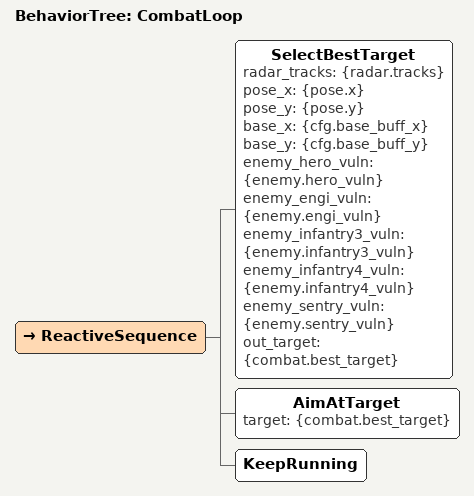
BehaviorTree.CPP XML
<?xml version="1.0" encoding="UTF-8"?>
<root BTCPP_format="4">

    <BehaviorTree ID="CombatLoop">
        <ReactiveSequence>
            <!--
                从雷达数据中精选最优目标，写入 combat.best_target：
                优先选距己方基地（base_buff）<5m 的威胁目标，否则退回选距自身最近的敌人
                结果格式为 "id:x:y"
            -->
            <SelectBestTarget radar_tracks="{radar.tracks}"
                              pose_x="{pose.x}" pose_y="{pose.y}"
                              base_x="{cfg.base_buff_x}" base_y="{cfg.base_buff_y}"
                              enemy_hero_vuln="{enemy.hero_vuln}"
                              enemy_engi_vuln="{enemy.engi_vuln}"
                              enemy_infantry3_vuln="{enemy.infantry3_vuln}"
                              enemy_infantry4_vuln="{enemy.infantry4_vuln}"
                              enemy_sentry_vuln="{enemy.sentry_vuln}"
                              out_target="{combat.best_target}"/>
            <!--
                解析 best_target 的 "id:x:y"，发布 PointStamped 到 /aim_target 话题，
                通知云台控制器追踪该目标；实际瞄准由底层自瞄模块执行
            -->
            <AimAtTarget target="{combat.best_target}"/>

            <!-- 保持整棵树持续运行，直到上层条件打断 -->
            <KeepRunning/>
        </ReactiveSequence>
    </BehaviorTree>

</root>
